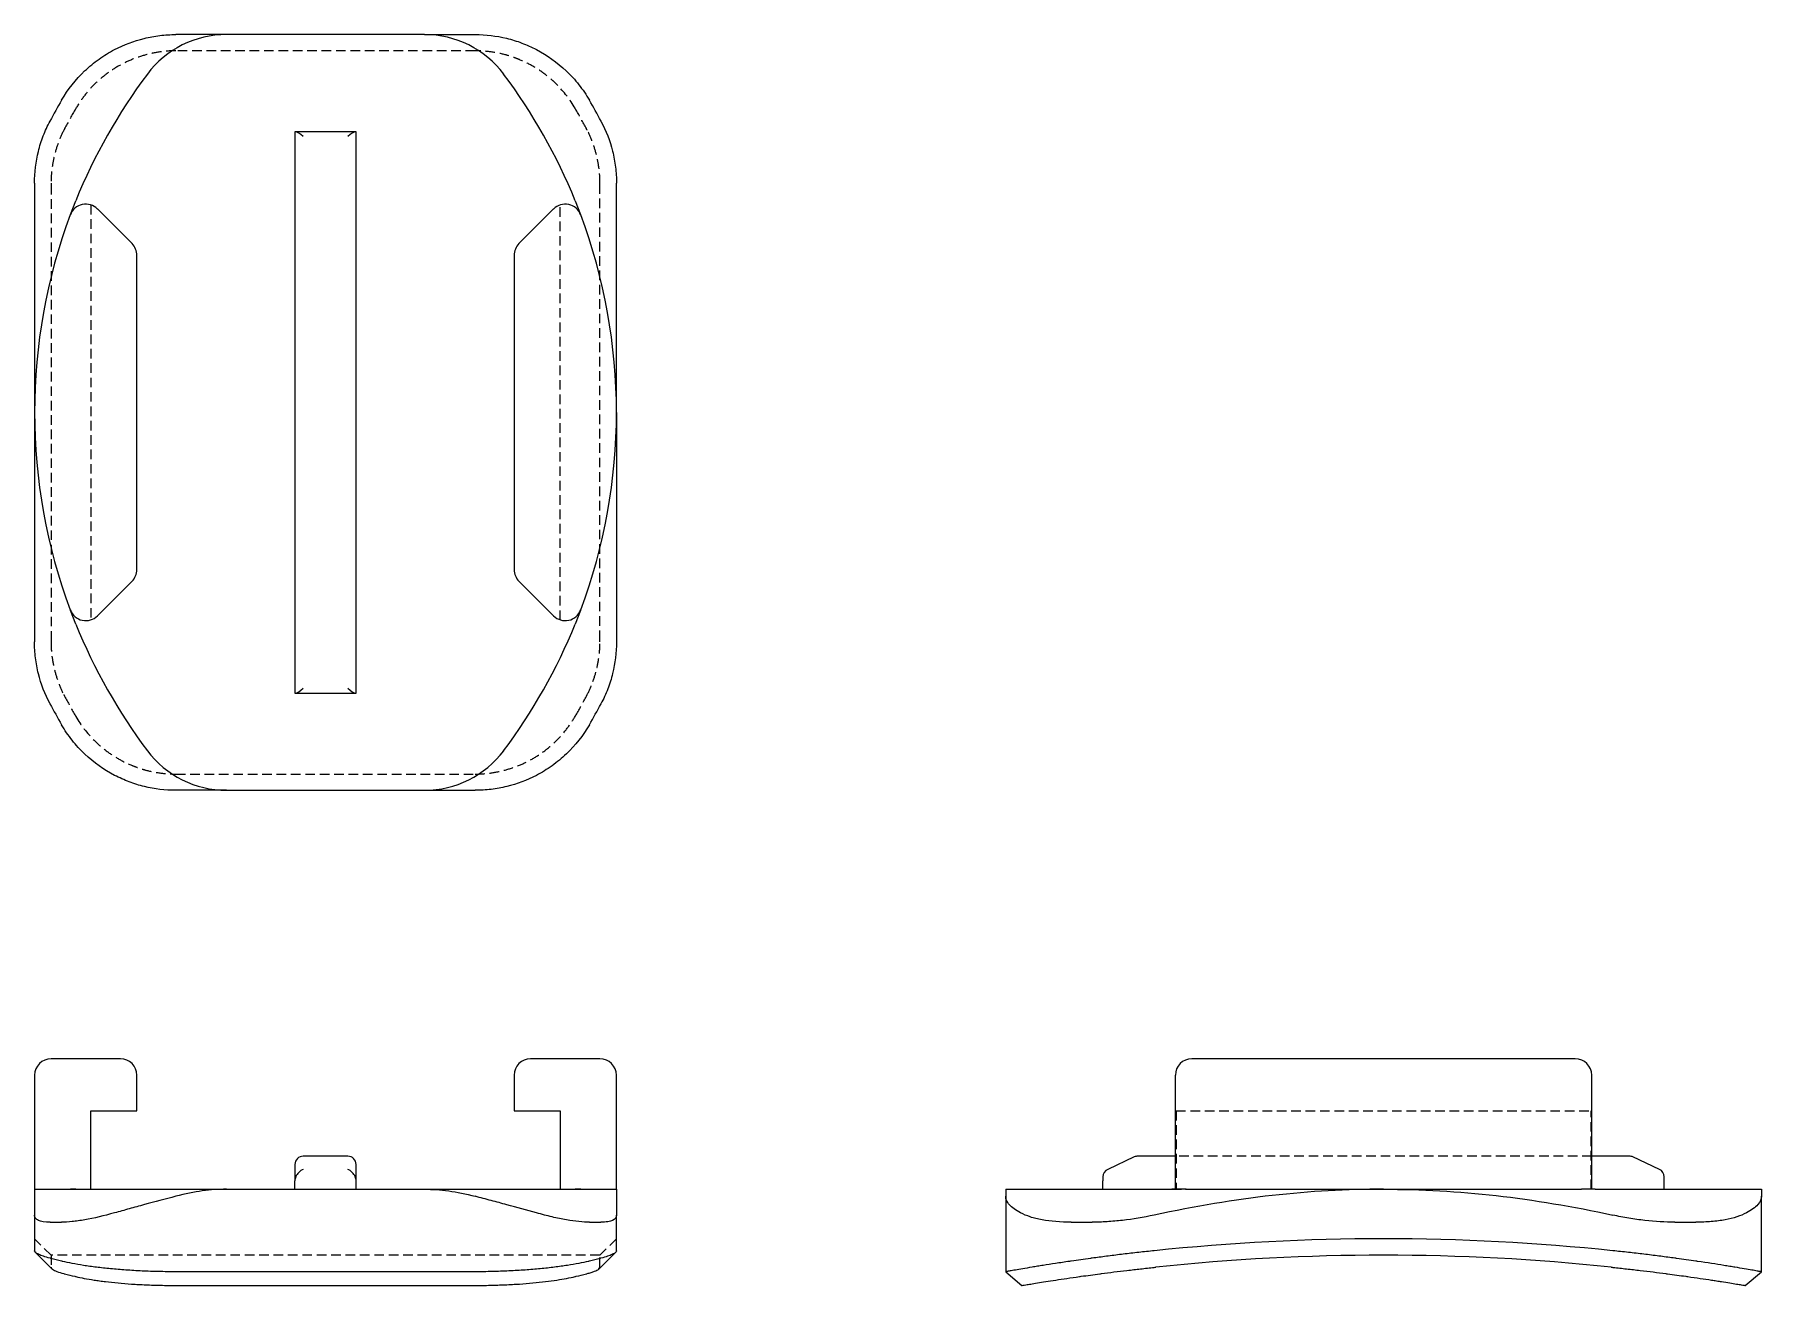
# Model space of a CAD drawing. Header units: millimetres. Extents: x 45 to 273, y 42 to 208.
import ezdxf

# ---------------------------------------------------------------- set-up
doc = ezdxf.new("R2010")
doc.units = ezdxf.units.MM
doc.linetypes.add('HIDDEN', pattern=[1.905, 1.27, -0.635])

msp = doc.modelspace()

# ---------------------------------------------------------------- linework, layer by layer
at = {"color": 7, "linetype": 'Continuous', "lineweight": 25}
for p, q in [((96.09, 208), (69.91, 208)), ((79.06, 195.13), (78.96, 195.13)), ((78.96, 195.13), (78.96, 190.52)), ((86.94, 195.13), (79.06, 195.13)), ((87.04, 195.13), (86.94, 195.13)), ((87.04, 190.52), (87.04, 195.13)), ((78.96, 190.52), (78.96, 125.48)), ((87.04, 125.48), (87.04, 190.52)), ((49.25, 184.19), (49.96, 186.01)), ((116.04, 186.01), (116.75, 184.19)), ((57.4, 180.34), (52.82, 184.92)), ((113.18, 184.92), (108.6, 180.34)), ((58.04, 137.21), (58.04, 178.79)), ((107.96, 178.79), (107.96, 137.21)), ((52.82, 131.08), (57.4, 135.66)), ((108.6, 135.66), (113.18, 131.08)), ((49.96, 129.99), (49.25, 131.81)), ((116.75, 131.81), (116.04, 129.99)), ((78.96, 125.48), (78.96, 120.87)), ((87.04, 120.87), (87.04, 125.48)), ((78.96, 120.87), (79.06, 120.87)), ((79.06, 120.87), (86.94, 120.87)), ((86.94, 120.87), (87.04, 120.87)), ((69.91, 108), (96.09, 108)), ((51.28, 72.48), (46.69, 72.48)), ((55.86, 72.48), (51.28, 72.48)), ((114.72, 72.48), (110.14, 72.48)), ((119.31, 72.48), (114.72, 72.48)), ((248.37, 72.48), (197.63, 72.48)), ((44.5, 70.3), (44.5, 55.22)), ((58.04, 65.6), (58.04, 70.3)), ((107.96, 70.3), (107.96, 65.6)), ((121.5, 55.22), (121.5, 70.3)), ((195.44, 70.3), (195.44, 55.23)), ((250.56, 55.23), (250.56, 70.3)), ((51.93, 55.22), (51.93, 65.6)), ((51.93, 65.6), (52.82, 65.6)), ((52.82, 65.6), (57.4, 65.6)), ((57.4, 65.6), (58.04, 65.6)), ((107.96, 65.6), (108.6, 65.6)), ((108.6, 65.6), (113.18, 65.6)), ((113.18, 65.6), (114.07, 65.6)), ((114.07, 65.6), (114.07, 55.22)), ((85.95, 59.59), (80.05, 59.59)), ((190.02, 59.49), (186.5, 57.85)), ((195.44, 59.59), (190.48, 59.59)), ((255.52, 59.59), (250.56, 59.59)), ((259.5, 57.85), (255.98, 59.49)), ((78.96, 58.5), (78.96, 56.35)), ((87.04, 56.35), (87.04, 58.5)), ((44.5, 55.22), (49.23, 55.22)), ((49.96, 55.22), (59.43, 55.22)), ((59.43, 55.22), (69.91, 55.22)), ((69.91, 55.22), (96.09, 55.22)), ((78.96, 55.22), (78.96, 56.35)), ((87.04, 55.22), (87.04, 56.35)), ((96.09, 55.22), (106.57, 55.22)), ((106.57, 55.22), (116.04, 55.22)), ((116.77, 55.22), (121.5, 55.22)), ((173, 55.22), (178.24, 55.22)), ((178.24, 55.22), (194.99, 55.22)), ((185.87, 56.86), (185.87, 56.35)), ((185.87, 55.22), (185.87, 56.35)), ((196.86, 55.22), (223, 55.22)), ((223, 55.22), (249.14, 55.22)), ((251.01, 55.22), (267.76, 55.22)), ((260.13, 56.35), (260.13, 56.86)), ((260.13, 55.22), (260.13, 56.35)), ((267.76, 55.22), (273, 55.22)), ((173, 54.29), (173, 44.3)), ((273, 44.3), (273, 54.29)), ((44.5, 51.79), (44.5, 47.08)), ((46.55, 50.86), (48.08, 50.86)), ((117.92, 50.86), (119.45, 50.86)), ((121.5, 47.08), (121.5, 51.79)), ((181.68, 50.86), (184.45, 50.86)), ((261.55, 50.86), (264.32, 50.86)), ((44.6, 46.88), (46.78, 44.7)), ((44.6, 46.88), (46.78, 44.7)), ((119.22, 44.7), (121.4, 46.88)), ((119.22, 44.7), (121.4, 46.88)), ((102.81, 44.3), (63.19, 44.3)), ((173, 44.3), (175.15, 42.49)), ((270.85, 42.49), (273, 44.3)), ((63.19, 42.49), (102.81, 42.49))]:
    msp.add_line(p, q, dxfattribs=at)
at = {"color": 7, "linetype": 'HIDDEN', "lineweight": 18}
for p, q in [((102.81, 205.85), (63.19, 205.85)), ((46.69, 188.12), (46.69, 127.88)), ((119.31, 127.88), (119.31, 188.12)), ((51.93, 185.46), (51.93, 130.54)), ((114.07, 130.54), (114.07, 185.46)), ((63.19, 110.15), (102.81, 110.15)), ((195.54, 65.6), (195.54, 55.22)), ((195.54, 65.6), (250.46, 65.6)), ((250.46, 55.22), (250.46, 65.6)), ((250.56, 59.59), (195.44, 59.59)), ((49.25, 55.22), (49.96, 55.22)), ((49.25, 55.22), (49.25, 55.22)), ((116.04, 55.22), (116.75, 55.22)), ((116.75, 55.22), (116.75, 55.22)), ((194.99, 55.22), (196.81, 55.22)), ((195.44, 55.23), (195.44, 55.22)), ((196.81, 55.22), (196.81, 55.22)), ((196.81, 55.22), (196.86, 55.22)), ((249.14, 55.22), (249.19, 55.22)), ((249.19, 55.22), (249.19, 55.22)), ((251.01, 55.22), (249.19, 55.22)), ((250.56, 55.22), (250.56, 55.23)), ((46.69, 46.49), (44.5, 48.67)), ((121.5, 48.67), (119.31, 46.49)), ((46.69, 46.49), (46.69, 44.91)), ((119.31, 46.49), (46.69, 46.49)), ((119.31, 44.91), (119.31, 46.49)), ((119.18, 44.7), (119.31, 44.88))]:
    msp.add_line(p, q, dxfattribs=at)
at = {"color": 7, "linetype": 'Continuous', "lineweight": 25}
for centre, radius, start, end in [((69.91, 194.89), 13.11, 90, 143.1057), ((96.09, 194.89), 13.11, 36.8943, 90), ((119.06, 158), 74.56, 143.1057, 157.9309), ((46.94, 158), 74.56, 22.0691, 36.8943), ((119.06, 158), 82.13, 149.7965, 152.0018), ((46.94, 158), 82.13, 27.9982, 30.2035), ((51.28, 183.37), 2.18, 45, 159.4788), ((114.72, 183.37), 2.18, 20.5212, 135), ((119.06, 158), 74.56, 159.4788, 200.5212), ((46.94, 158), 74.56, 339.4788, 20.5212), ((55.86, 178.79), 2.18, 0, 45), ((110.14, 178.79), 2.18, 135, 180), ((55.86, 137.21), 2.18, 315, 0), ((110.14, 137.21), 2.18, 180, 225), ((51.28, 132.63), 2.18, 200.5212, 315), ((114.72, 132.63), 2.18, 225, 339.4788), ((119.06, 158), 74.56, 202.0691, 216.8943), ((46.94, 158), 74.56, 323.1057, 337.9309), ((119.06, 158), 82.13, 207.9982, 210.2035), ((46.94, 158), 82.13, 329.7965, 332.0018), ((69.91, 121.11), 13.11, 216.8943, 270), ((96.09, 121.11), 13.11, 270, 323.1057), ((46.69, 70.3), 2.18, 90, 180), ((55.86, 70.3), 2.18, 0, 90), ((110.14, 70.3), 2.18, 90, 180), ((119.31, 70.3), 2.18, 0, 90), ((197.63, 70.3), 2.18, 90, 180), ((248.37, 70.3), 2.18, 0, 90), ((80.05, 58.5), 1.09, 90, 180), ((85.95, 58.5), 1.09, 0, 90), ((190.48, 58.5), 1.09, 90, 115), ((255.52, 58.5), 1.09, 65, 90), ((186.96, 56.86), 1.09, 115, 180), ((259.04, 56.86), 1.09, 0, 65), ((49.6, 38.19), 17.04, 88.7698, 91.1581), ((116.4, 38.19), 17.04, 88.8418, 91.2303), ((195.92, -56.88), 112.11, 89.5485, 90.4796), ((250.08, -56.89), 112.11, 89.5205, 90.4514), ((223, -241.82), 290.49, 84.0028, 95.9972), ((223, -241.82), 288.31, 84.0028, 95.9972)]:
    msp.add_arc(centre, radius, start, end, dxfattribs=at)
for centre, major_axis, ratio, start_param, end_param in [((80.05, 194.04), (-1.07, 1.07), 0.221695, 4.930555, 6.065019), ((85.95, 194.04), (1.07, 1.07), 0.221695, 0.218166, 1.35263), ((80.05, 121.96), (1.07, 1.07), 0.221695, 3.359759, 4.494223), ((85.95, 121.96), (-1.07, 1.07), 0.221695, 1.788962, 2.923426), ((80.05, 56.86), (0.921, 0.921), 0.63707, 1.003564, 2.138028), ((85.95, 56.86), (-0.921, 0.921), 0.63707, 4.145157, 5.279621), ((80.05, 56.35), (0, 1.21), 0.906308, 1.134464, 1.570796), ((85.95, 56.35), (0, 1.21), 0.906308, 4.712389, 5.148721)]:
    msp.add_ellipse(centre, major_axis=major_axis, ratio=ratio, start_param=start_param, end_param=end_param, dxfattribs=at)
for points, knots in [([(55.1, 206.02), (56.35, 206.67), (57.66, 207.16), (59.69, 207.66), (60.38, 207.79), (61.78, 207.96), (62.48, 208), (63.19, 208)], [0, 0, 0, 0, 0.5, 0.5, 0.75, 0.75, 1, 1, 1, 1]), ([(69.91, 208), (68.86, 208), (67.8, 208), (65.6, 208), (64.45, 208), (63.19, 208)], [0, 0, 0, 0, 0.5, 0.5, 1, 1, 1, 1]), ([(96.09, 208), (97.14, 208), (98.2, 208), (100.4, 208), (101.55, 208), (102.81, 208)], [0, 0, 0, 0, 0.5, 0.5, 1, 1, 1, 1]), ([(102.81, 208), (104.22, 208), (105.61, 207.83), (107.64, 207.34), (108.31, 207.13), (109.63, 206.63), (110.27, 206.34), (110.9, 206.02)], [0, 0, 0, 0, 0.5, 0.5, 0.75, 0.75, 1, 1, 1, 1]), ([(48.08, 199.32), (48.92, 200.76), (49.94, 202.04), (51.43, 203.46), (51.74, 203.74), (52.38, 204.26), (52.7, 204.51), (53.69, 205.22), (54.38, 205.64), (55.1, 206.02)], [0, 0, 0, 0, 0.5, 0.5, 0.625, 0.625, 0.75, 0.75, 1, 1, 1, 1]), ([(110.9, 206.02), (112.34, 205.27), (113.65, 204.33), (115.15, 202.91), (115.44, 202.62), (116, 202.01), (116.26, 201.69), (117.03, 200.72), (117.5, 200.04), (117.92, 199.32)], [0, 0, 0, 0, 0.5, 0.5, 0.625, 0.625, 0.75, 0.75, 1, 1, 1, 1]), ([(44.5, 188.35), (44.5, 189.76), (44.67, 191.16), (45.18, 193.23), (45.4, 193.92), (45.91, 195.26), (46.21, 195.92), (46.55, 196.55)], [0, 0, 0, 0, 0.5, 0.5, 0.75, 0.75, 1, 1, 1, 1]), ([(119.45, 196.55), (120.13, 195.28), (120.64, 193.95), (121.15, 191.88), (121.28, 191.17), (121.46, 189.76), (121.5, 189.06), (121.5, 188.35)], [0, 0, 0, 0, 0.5, 0.5, 0.75, 0.75, 1, 1, 1, 1]), ([(44.5, 188.35), (44.5, 183.01), (44.5, 177.91), (44.5, 167.89), (44.5, 162.97), (44.5, 158)], [0, 0, 0, 0, 0.5, 0.5, 1, 1, 1, 1]), ([(121.5, 158), (121.5, 162.97), (121.5, 167.89), (121.5, 177.91), (121.5, 183.01), (121.5, 188.35)], [0, 0, 0, 0, 0.5, 0.5, 1, 1, 1, 1]), ([(44.5, 158), (44.5, 153.14), (44.5, 148.27), (44.5, 138.26), (44.5, 133.11), (44.5, 127.65)], [0, 0, 0, 0, 0.5, 0.5, 1, 1, 1, 1]), ([(121.5, 158), (121.5, 153.14), (121.5, 148.27), (121.5, 138.26), (121.5, 133.11), (121.5, 127.65)], [0, 0, 0, 0, 0.5, 0.5, 1, 1, 1, 1]), ([(46.55, 119.45), (45.87, 120.72), (45.36, 122.05), (44.85, 124.12), (44.72, 124.83), (44.54, 126.24), (44.5, 126.94), (44.5, 127.65)], [0, 0, 0, 0, 0.5, 0.5, 0.75, 0.75, 1, 1, 1, 1]), ([(121.5, 127.65), (121.5, 126.24), (121.33, 124.84), (120.82, 122.77), (120.6, 122.08), (120.09, 120.74), (119.79, 120.08), (119.45, 119.45)], [0, 0, 0, 0, 0.5, 0.5, 0.75, 0.75, 1, 1, 1, 1]), ([(55.1, 109.98), (53.66, 110.73), (52.35, 111.67), (50.85, 113.09), (50.56, 113.38), (50, 113.99), (49.74, 114.31), (48.97, 115.28), (48.5, 115.96), (48.08, 116.68)], [0, 0, 0, 0, 0.5, 0.5, 0.625, 0.625, 0.75, 0.75, 1, 1, 1, 1]), ([(117.92, 116.68), (117.08, 115.24), (116.06, 113.96), (114.57, 112.54), (114.26, 112.26), (113.62, 111.74), (113.3, 111.49), (112.31, 110.78), (111.62, 110.36), (110.9, 109.98)], [0, 0, 0, 0, 0.5, 0.5, 0.625, 0.625, 0.75, 0.75, 1, 1, 1, 1]), ([(63.19, 108), (61.78, 108), (60.39, 108.17), (58.36, 108.66), (57.69, 108.87), (56.37, 109.37), (55.73, 109.66), (55.1, 109.98)], [0, 0, 0, 0, 0.5, 0.5, 0.75, 0.75, 1, 1, 1, 1]), ([(110.9, 109.98), (109.65, 109.33), (108.34, 108.84), (106.31, 108.34), (105.62, 108.21), (104.22, 108.04), (103.52, 108), (102.81, 108)], [0, 0, 0, 0, 0.5, 0.5, 0.75, 0.75, 1, 1, 1, 1]), ([(69.91, 108), (68.86, 108), (67.8, 108), (65.6, 108), (64.45, 108), (63.19, 108)], [0, 0, 0, 0, 0.5, 0.5, 1, 1, 1, 1]), ([(96.09, 108), (97.14, 108), (98.2, 108), (100.4, 108), (101.55, 108), (102.81, 108)], [0, 0, 0, 0, 0.5, 0.5, 1, 1, 1, 1]), ([(44.5, 55.22), (44.5, 55.22), (44.5, 54.95), (44.5, 53.83), (44.5, 52.98), (44.5, 51.79)], [0, 0, 0, 0, 0.5, 0.5, 1, 1, 1, 1]), ([(69.91, 55.22), (68.86, 55.22), (67.8, 55.15), (65.6, 54.85), (64.45, 54.62), (63.19, 54.29)], [0, 0, 0, 0, 0.5, 0.5, 1, 1, 1, 1]), ([(96.09, 55.22), (97.14, 55.22), (98.2, 55.15), (100.4, 54.85), (101.55, 54.62), (102.81, 54.29)], [0, 0, 0, 0, 0.5, 0.5, 1, 1, 1, 1]), ([(121.5, 55.22), (121.5, 55.22), (121.5, 54.95), (121.5, 53.83), (121.5, 52.98), (121.5, 51.79)], [0, 0, 0, 0, 0.5, 0.5, 1, 1, 1, 1]), ([(173, 55.22), (173, 55.22), (173, 55.15), (173, 54.85), (173, 54.62), (173, 54.29)], [0, 0, 0, 0, 0.5, 0.5, 1, 1, 1, 1]), ([(223, 55.22), (218.14, 55.22), (213.27, 54.95), (203.26, 53.83), (198.11, 52.98), (192.65, 51.79)], [0, 0, 0, 0, 0.5, 0.5, 1, 1, 1, 1]), ([(223, 55.22), (227.97, 55.22), (232.89, 54.94), (242.91, 53.81), (248.01, 52.96), (253.35, 51.79)], [0, 0, 0, 0, 0.5, 0.5, 1, 1, 1, 1]), ([(273, 55.22), (273, 55.22), (273, 55.15), (273, 54.85), (273, 54.62), (273, 54.29)], [0, 0, 0, 0, 0.5, 0.5, 1, 1, 1, 1]), ([(63.19, 54.29), (61.78, 53.91), (60.39, 53.54), (58.36, 53), (57.69, 52.81), (56.37, 52.45), (55.73, 52.27), (55.1, 52.09)], [0, 0, 0, 0, 0.5, 0.5, 0.75, 0.75, 1, 1, 1, 1]), ([(110.9, 52.09), (109.65, 52.45), (108.34, 52.8), (106.31, 53.35), (105.62, 53.54), (104.22, 53.91), (103.52, 54.1), (102.81, 54.29)], [0, 0, 0, 0, 0.5, 0.5, 0.75, 0.75, 1, 1, 1, 1]), ([(174.98, 52.09), (174.33, 52.45), (173.84, 52.8), (173.34, 53.35), (173.21, 53.54), (173.04, 53.91), (173, 54.1), (173, 54.29)], [0, 0, 0, 0, 0.5, 0.5, 0.75, 0.75, 1, 1, 1, 1]), ([(273, 54.29), (273, 53.91), (272.83, 53.54), (272.34, 53), (272.13, 52.81), (271.63, 52.45), (271.34, 52.27), (271.02, 52.09)], [0, 0, 0, 0, 0.5, 0.5, 0.75, 0.75, 1, 1, 1, 1]), ([(46.55, 50.86), (45.87, 50.86), (45.36, 50.94), (44.85, 51.17), (44.72, 51.27), (44.54, 51.5), (44.5, 51.64), (44.5, 51.79)], [0, 0, 0, 0, 0.5, 0.5, 0.75, 0.75, 1, 1, 1, 1]), ([(55.1, 52.09), (53.66, 51.69), (52.35, 51.39), (50.85, 51.12), (50.56, 51.07), (50, 51), (49.74, 50.96), (48.97, 50.88), (48.5, 50.86), (48.08, 50.86)], [0, 0, 0, 0, 0.5, 0.5, 0.625, 0.625, 0.75, 0.75, 1, 1, 1, 1]), ([(117.92, 50.86), (117.08, 50.86), (116.06, 50.96), (114.57, 51.22), (114.26, 51.28), (113.62, 51.41), (113.3, 51.48), (112.31, 51.72), (111.62, 51.89), (110.9, 52.09)], [0, 0, 0, 0, 0.5, 0.5, 0.625, 0.625, 0.75, 0.75, 1, 1, 1, 1]), ([(121.5, 51.79), (121.5, 51.49), (121.33, 51.25), (120.82, 51.02), (120.6, 50.96), (120.09, 50.88), (119.79, 50.86), (119.45, 50.86)], [0, 0, 0, 0, 0.5, 0.5, 0.75, 0.75, 1, 1, 1, 1]), ([(181.68, 50.86), (180.24, 50.86), (178.96, 50.96), (177.54, 51.22), (177.26, 51.28), (176.74, 51.41), (176.49, 51.48), (175.78, 51.72), (175.36, 51.89), (174.98, 52.09)], [0, 0, 0, 0, 0.5, 0.5, 0.625, 0.625, 0.75, 0.75, 1, 1, 1, 1]), ([(192.65, 51.79), (191.24, 51.49), (189.84, 51.25), (187.77, 51.02), (187.08, 50.96), (185.74, 50.88), (185.08, 50.86), (184.45, 50.86)], [0, 0, 0, 0, 0.5, 0.5, 0.75, 0.75, 1, 1, 1, 1]), ([(261.55, 50.86), (260.28, 50.86), (258.95, 50.94), (256.88, 51.17), (256.17, 51.27), (254.76, 51.5), (254.06, 51.64), (253.35, 51.79)], [0, 0, 0, 0, 0.5, 0.5, 0.75, 0.75, 1, 1, 1, 1]), ([(271.02, 52.09), (270.27, 51.69), (269.33, 51.39), (267.91, 51.12), (267.62, 51.07), (267.01, 51), (266.69, 50.96), (265.72, 50.88), (265.04, 50.86), (264.32, 50.86)], [0, 0, 0, 0, 0.5, 0.5, 0.625, 0.625, 0.75, 0.75, 1, 1, 1, 1]), ([(46.55, 46.1), (46.22, 46.18), (45.93, 46.26), (45.43, 46.43), (45.22, 46.52), (44.88, 46.68), (44.74, 46.76), (44.56, 46.91), (44.51, 46.98), (44.5, 47.06)], [0, 0, 0, 0, 0.25, 0.25, 0.5, 0.5, 0.75, 0.75, 1, 1, 1, 1]), ([(121.5, 47.06), (121.49, 46.98), (121.44, 46.91), (121.26, 46.76), (121.12, 46.68), (120.78, 46.52), (120.57, 46.43), (120.07, 46.26), (119.78, 46.18), (119.45, 46.1)], [0, 0, 0, 0, 0.25, 0.25, 0.5, 0.5, 0.75, 0.75, 1, 1, 1, 1]), ([(192.42, 47.06), (191.72, 46.98), (191.03, 46.91), (189.66, 46.76), (188.98, 46.68), (187.64, 46.52), (186.98, 46.43), (185.69, 46.26), (185.06, 46.18), (184.45, 46.1)], [0, 0, 0, 0, 0.25, 0.25, 0.5, 0.5, 0.75, 0.75, 1, 1, 1, 1]), ([(261.55, 46.1), (260.94, 46.18), (260.31, 46.26), (259.02, 46.43), (258.36, 46.52), (257.02, 46.68), (256.34, 46.76), (254.97, 46.91), (254.28, 46.98), (253.58, 47.06)], [0, 0, 0, 0, 0.25, 0.25, 0.5, 0.5, 0.75, 0.75, 1, 1, 1, 1]), ([(46.79, 44.7), (46.83, 44.67), (46.95, 44.55), (47.4, 44.33), (48.05, 44.15), (48.37, 44.06)], [0, 0, 0, 0, 0.153562, 0.572007, 1, 1, 1, 1]), ([(63.19, 44.3), (62.43, 44.3), (61.68, 44.31), (60.19, 44.34), (59.46, 44.37), (58.01, 44.43), (57.28, 44.48), (55.89, 44.58), (55.22, 44.64), (53.92, 44.76), (53.3, 44.83), (52.39, 44.94), (52.1, 44.97), (51.53, 45.05), (51.25, 45.09), (49.92, 45.3), (49, 45.49), (48.22, 45.68)], [0, 0, 0, 0, 0.125, 0.125, 0.25, 0.25, 0.375, 0.375, 0.5, 0.5, 0.625, 0.625, 0.6875, 0.6875, 0.75, 0.75, 1, 1, 1, 1]), ([(49.98, 43.66), (50.65, 43.5), (51.45, 43.35), (52.62, 43.17), (52.86, 43.13), (53.37, 43.07), (53.63, 43.03), (54.42, 42.94), (54.98, 42.88), (56.12, 42.77), (56.72, 42.72), (57.65, 42.66), (57.96, 42.64), (58.6, 42.61), (58.91, 42.59), (59.88, 42.55), (60.53, 42.52), (61.85, 42.5), (62.51, 42.49), (63.19, 42.49)], [0, 0, 0, 0, 0.25, 0.25, 0.3125, 0.3125, 0.375, 0.375, 0.5, 0.5, 0.625, 0.625, 0.6875, 0.6875, 0.75, 0.75, 0.875, 0.875, 1, 1, 1, 1]), ([(117.78, 45.68), (117.39, 45.58), (116.96, 45.49), (116.04, 45.32), (115.54, 45.23), (114.74, 45.1), (114.46, 45.06), (113.89, 44.98), (113.6, 44.95), (112.7, 44.83), (112.07, 44.76), (110.78, 44.64), (110.1, 44.58), (109.06, 44.51), (108.7, 44.49), (107.99, 44.45), (107.63, 44.43), (106.54, 44.38), (105.81, 44.35), (104.32, 44.31), (103.57, 44.3), (102.81, 44.3)], [0, 0, 0, 0, 0.125, 0.125, 0.25, 0.25, 0.3125, 0.3125, 0.375, 0.375, 0.5, 0.5, 0.625, 0.625, 0.6875, 0.6875, 0.75, 0.75, 0.875, 0.875, 1, 1, 1, 1]), ([(102.81, 42.49), (103.49, 42.49), (104.15, 42.5), (105.47, 42.53), (106.12, 42.55), (107.41, 42.61), (108.05, 42.64), (109.28, 42.72), (109.87, 42.77), (111.02, 42.88), (111.57, 42.94), (112.63, 43.07), (113.13, 43.13), (114.07, 43.28), (114.5, 43.35), (115.31, 43.5), (115.69, 43.58), (116.02, 43.66)], [0, 0, 0, 0, 0.125, 0.125, 0.25, 0.25, 0.375, 0.375, 0.5, 0.5, 0.625, 0.625, 0.75, 0.75, 0.875, 0.875, 1, 1, 1, 1]), ([(117.63, 44.06), (117.81, 44.11), (118.18, 44.21), (118.71, 44.4), (119.1, 44.56), (119.16, 44.67), (119.18, 44.7)], [0, 0, 0, 0, 0.228475, 0.458582, 0.876538, 1, 1, 1, 1]), ([(181.45, 45.68), (180.81, 45.58), (180.19, 45.49), (179.03, 45.32), (178.48, 45.23), (177.7, 45.1), (177.44, 45.06), (176.95, 44.98), (176.72, 44.95), (176.04, 44.83), (175.64, 44.76), (174.9, 44.64), (174.58, 44.58), (174.15, 44.51), (174.02, 44.49), (173.78, 44.45), (173.67, 44.43), (173.39, 44.38), (173.24, 44.35), (173.05, 44.31), (173, 44.3), (173, 44.3)], [0, 0, 0, 0, 0.125, 0.125, 0.25, 0.25, 0.3125, 0.3125, 0.375, 0.375, 0.5, 0.5, 0.625, 0.625, 0.6875, 0.6875, 0.75, 0.75, 0.875, 0.875, 1, 1, 1, 1]), ([(175.15, 42.49), (175.15, 42.49), (175.2, 42.5), (175.38, 42.53), (175.51, 42.55), (175.86, 42.61), (176.07, 42.64), (176.58, 42.72), (176.87, 42.77), (177.53, 42.88), (177.9, 42.94), (178.72, 43.07), (179.16, 43.13), (180.09, 43.28), (180.58, 43.35), (181.63, 43.5), (182.19, 43.58), (182.76, 43.66)], [0, 0, 0, 0, 0.125, 0.125, 0.25, 0.25, 0.375, 0.375, 0.5, 0.5, 0.625, 0.625, 0.75, 0.75, 0.875, 0.875, 1, 1, 1, 1]), ([(185.66, 44.06), (186.2, 44.13), (186.75, 44.2), (187.88, 44.34), (188.46, 44.41), (189.64, 44.55), (190.24, 44.62), (191.44, 44.75), (192.04, 44.82), (192.65, 44.88)], [0, 0, 0, 0, 0.25, 0.25, 0.5, 0.5, 0.75, 0.75, 1, 1, 1, 1]), ([(253.35, 44.88), (253.96, 44.82), (254.56, 44.75), (255.76, 44.62), (256.36, 44.55), (257.53, 44.41), (258.12, 44.34), (259.25, 44.2), (259.8, 44.13), (260.34, 44.06)], [0, 0, 0, 0, 0.25, 0.25, 0.5, 0.5, 0.75, 0.75, 1, 1, 1, 1]), ([(263.24, 43.66), (264.39, 43.5), (265.44, 43.35), (266.62, 43.17), (266.84, 43.13), (267.28, 43.07), (267.49, 43.03), (268.1, 42.94), (268.47, 42.88), (269.13, 42.77), (269.42, 42.72), (269.81, 42.66), (269.93, 42.64), (270.15, 42.61), (270.24, 42.59), (270.5, 42.55), (270.63, 42.52), (270.8, 42.5), (270.85, 42.49), (270.85, 42.49)], [0, 0, 0, 0, 0.25, 0.25, 0.3125, 0.3125, 0.375, 0.375, 0.5, 0.5, 0.625, 0.625, 0.6875, 0.6875, 0.75, 0.75, 0.875, 0.875, 1, 1, 1, 1]), ([(273, 44.3), (273, 44.3), (272.95, 44.31), (272.76, 44.34), (272.61, 44.37), (272.23, 44.43), (271.99, 44.48), (271.42, 44.58), (271.1, 44.64), (270.36, 44.76), (269.95, 44.83), (269.27, 44.94), (269.04, 44.97), (268.55, 45.05), (268.3, 45.09), (267, 45.3), (265.84, 45.49), (264.55, 45.68)], [0, 0, 0, 0, 0.125, 0.125, 0.25, 0.25, 0.375, 0.375, 0.5, 0.5, 0.625, 0.625, 0.6875, 0.6875, 0.75, 0.75, 1, 1, 1, 1])]:
    msp.add_open_spline(points, degree=3, knots=knots, dxfattribs=at)
at = {"color": 7, "linetype": 'HIDDEN', "lineweight": 18}
for points, knots in [([(63.19, 205.85), (62.51, 205.85), (61.85, 205.8), (60.53, 205.62), (59.88, 205.49), (58.59, 205.14), (57.95, 204.93), (56.72, 204.42), (56.13, 204.13), (54.98, 203.47), (54.43, 203.1), (53.37, 202.28), (52.87, 201.84), (51.93, 200.91), (51.5, 200.42), (50.69, 199.37), (50.31, 198.81), (49.98, 198.24)], [0, 0, 0, 0, 0.125, 0.125, 0.25, 0.25, 0.375, 0.375, 0.5, 0.5, 0.625, 0.625, 0.75, 0.75, 0.875, 0.875, 1, 1, 1, 1]), ([(116.02, 198.24), (115.35, 199.39), (114.55, 200.44), (113.38, 201.62), (113.14, 201.84), (112.63, 202.28), (112.37, 202.49), (111.58, 203.1), (111.02, 203.47), (109.88, 204.13), (109.28, 204.42), (108.35, 204.81), (108.04, 204.93), (107.4, 205.15), (107.09, 205.24), (106.12, 205.5), (105.47, 205.63), (104.15, 205.8), (103.49, 205.85), (102.81, 205.85)], [0, 0, 0, 0, 0.25, 0.25, 0.3125, 0.3125, 0.375, 0.375, 0.5, 0.5, 0.625, 0.625, 0.6875, 0.6875, 0.75, 0.75, 0.875, 0.875, 1, 1, 1, 1]), ([(48.37, 195.34), (48.1, 194.8), (47.86, 194.25), (47.44, 193.12), (47.26, 192.54), (46.98, 191.36), (46.87, 190.76), (46.72, 189.56), (46.69, 188.96), (46.69, 188.35)], [0, 0, 0, 0, 0.25, 0.25, 0.5, 0.5, 0.75, 0.75, 1, 1, 1, 1]), ([(119.31, 188.35), (119.31, 188.96), (119.28, 189.56), (119.13, 190.76), (119.02, 191.36), (118.74, 192.53), (118.56, 193.12), (118.14, 194.25), (117.9, 194.8), (117.63, 195.34)], [0, 0, 0, 0, 0.25, 0.25, 0.5, 0.5, 0.75, 0.75, 1, 1, 1, 1]), ([(46.69, 127.65), (46.69, 127.04), (46.72, 126.44), (46.87, 125.24), (46.98, 124.64), (47.26, 123.47), (47.44, 122.88), (47.86, 121.75), (48.1, 121.2), (48.37, 120.66)], [0, 0, 0, 0, 0.25, 0.25, 0.5, 0.5, 0.75, 0.75, 1, 1, 1, 1]), ([(117.63, 120.66), (117.9, 121.2), (118.14, 121.75), (118.56, 122.88), (118.74, 123.46), (119.02, 124.64), (119.13, 125.24), (119.28, 126.44), (119.31, 127.04), (119.31, 127.65)], [0, 0, 0, 0, 0.25, 0.25, 0.5, 0.5, 0.75, 0.75, 1, 1, 1, 1]), ([(49.98, 117.76), (50.65, 116.61), (51.45, 115.56), (52.62, 114.38), (52.86, 114.16), (53.37, 113.72), (53.63, 113.51), (54.42, 112.9), (54.98, 112.53), (56.12, 111.87), (56.72, 111.58), (57.65, 111.19), (57.96, 111.07), (58.6, 110.85), (58.91, 110.76), (59.88, 110.5), (60.53, 110.37), (61.85, 110.2), (62.51, 110.15), (63.19, 110.15)], [0, 0, 0, 0, 0.25, 0.25, 0.3125, 0.3125, 0.375, 0.375, 0.5, 0.5, 0.625, 0.625, 0.6875, 0.6875, 0.75, 0.75, 0.875, 0.875, 1, 1, 1, 1]), ([(102.81, 110.15), (103.49, 110.15), (104.15, 110.2), (105.47, 110.38), (106.12, 110.51), (107.41, 110.86), (108.05, 111.07), (109.28, 111.58), (109.87, 111.87), (111.02, 112.53), (111.57, 112.9), (112.63, 113.72), (113.13, 114.16), (114.07, 115.09), (114.5, 115.58), (115.31, 116.63), (115.69, 117.19), (116.02, 117.76)], [0, 0, 0, 0, 0.125, 0.125, 0.25, 0.25, 0.375, 0.375, 0.5, 0.5, 0.625, 0.625, 0.75, 0.75, 0.875, 0.875, 1, 1, 1, 1]), ([(46.69, 44.88), (46.69, 44.84), (46.7, 44.78), (46.77, 44.72), (46.79, 44.7)], [0, 0, 0, 0, 0.7499275, 1, 1, 1, 1])]:
    msp.add_open_spline(points, degree=3, knots=knots, dxfattribs=at)
for points in [[(49.84, 198.01), (49.38, 197.2), (48.92, 196.38), (48.48, 195.55)], [(49.98, 198.24), (49.93, 198.16), (49.89, 198.09), (49.84, 198.01)], [(116.16, 198.01), (116.11, 198.09), (116.07, 198.16), (116.02, 198.24)], [(117.52, 195.55), (117.08, 196.38), (116.62, 197.2), (116.16, 198.01)], [(48.48, 195.55), (48.44, 195.48), (48.41, 195.41), (48.37, 195.34)], [(117.63, 195.34), (117.59, 195.41), (117.56, 195.48), (117.52, 195.55)], [(46.69, 188.35), (46.69, 188.27), (46.69, 188.2), (46.69, 188.12)], [(119.31, 188.12), (119.31, 188.2), (119.31, 188.27), (119.31, 188.35)], [(46.69, 127.88), (46.69, 127.8), (46.69, 127.73), (46.69, 127.65)], [(119.31, 127.65), (119.31, 127.73), (119.31, 127.8), (119.31, 127.88)], [(48.37, 120.66), (48.41, 120.59), (48.44, 120.52), (48.48, 120.45)], [(48.48, 120.45), (48.92, 119.62), (49.38, 118.8), (49.84, 117.99)], [(116.16, 117.99), (116.62, 118.8), (117.08, 119.62), (117.52, 120.45)], [(117.52, 120.45), (117.56, 120.52), (117.59, 120.59), (117.63, 120.66)], [(49.84, 117.99), (49.89, 117.91), (49.93, 117.84), (49.98, 117.76)], [(116.02, 117.76), (116.07, 117.84), (116.11, 117.91), (116.16, 117.99)], [(46.69, 44.91), (46.69, 44.9), (46.69, 44.89), (46.69, 44.88)], [(119.31, 44.88), (119.31, 44.89), (119.31, 44.9), (119.31, 44.91)]]:
    msp.add_open_spline(points, degree=3, dxfattribs=at)
at = {"color": 7, "linetype": 'Continuous', "lineweight": 25}
for points in [[(49.23, 55.22), (49.24, 55.22), (49.25, 55.22), (49.25, 55.22)], [(116.77, 55.22), (116.76, 55.22), (116.75, 55.22), (116.75, 55.22)], [(196.86, 55.22), (196.84, 55.22), (196.83, 55.22), (196.81, 55.22)], [(249.14, 55.22), (249.16, 55.22), (249.17, 55.22), (249.19, 55.22)], [(44.5, 47.06), (44.5, 47.06), (44.5, 47.07), (44.5, 47.08)], [(46.67, 46.07), (46.63, 46.08), (46.59, 46.09), (46.55, 46.1)], [(48.08, 45.71), (47.6, 45.83), (47.13, 45.95), (46.67, 46.07)], [(48.22, 45.68), (48.17, 45.69), (48.13, 45.7), (48.08, 45.71)], [(117.92, 45.71), (117.87, 45.7), (117.83, 45.69), (117.78, 45.68)], [(119.33, 46.07), (118.87, 45.95), (118.4, 45.83), (117.92, 45.71)], [(119.45, 46.1), (119.41, 46.09), (119.37, 46.08), (119.33, 46.07)], [(121.5, 47.08), (121.5, 47.07), (121.5, 47.06), (121.5, 47.06)], [(181.68, 45.71), (181.61, 45.7), (181.53, 45.69), (181.45, 45.68)], [(184.22, 46.07), (183.36, 45.95), (182.52, 45.83), (181.68, 45.71)], [(184.45, 46.1), (184.37, 46.09), (184.29, 46.08), (184.22, 46.07)], [(192.65, 47.08), (192.57, 47.07), (192.5, 47.06), (192.42, 47.06)], [(253.58, 47.06), (253.5, 47.06), (253.43, 47.07), (253.35, 47.08)], [(261.78, 46.07), (261.71, 46.08), (261.63, 46.09), (261.55, 46.1)], [(264.32, 45.71), (263.48, 45.83), (262.64, 45.95), (261.78, 46.07)], [(264.55, 45.68), (264.47, 45.69), (264.39, 45.7), (264.32, 45.71)], [(48.37, 44.06), (48.41, 44.05), (48.44, 44.04), (48.48, 44.03)], [(48.48, 44.03), (48.92, 43.92), (49.38, 43.81), (49.84, 43.7)], [(49.84, 43.7), (49.89, 43.69), (49.93, 43.68), (49.98, 43.66)], [(116.02, 43.66), (116.07, 43.68), (116.11, 43.69), (116.16, 43.7)], [(116.16, 43.7), (116.62, 43.81), (117.08, 43.92), (117.52, 44.03)], [(117.52, 44.03), (117.56, 44.04), (117.59, 44.05), (117.63, 44.06)], [(182.76, 43.66), (182.84, 43.68), (182.91, 43.69), (182.99, 43.7)], [(182.99, 43.7), (183.8, 43.81), (184.62, 43.92), (185.45, 44.03)], [(185.45, 44.03), (185.52, 44.04), (185.59, 44.05), (185.66, 44.06)], [(192.65, 44.88), (192.73, 44.89), (192.8, 44.9), (192.88, 44.91)], [(253.12, 44.91), (253.2, 44.9), (253.27, 44.89), (253.35, 44.88)], [(260.34, 44.06), (260.41, 44.05), (260.48, 44.04), (260.55, 44.03)], [(260.55, 44.03), (261.38, 43.92), (262.2, 43.81), (263.01, 43.7)], [(263.01, 43.7), (263.09, 43.69), (263.16, 43.68), (263.24, 43.66)]]:
    msp.add_open_spline(points, degree=3, dxfattribs=at)

doc.saveas('drawing.dxf')
